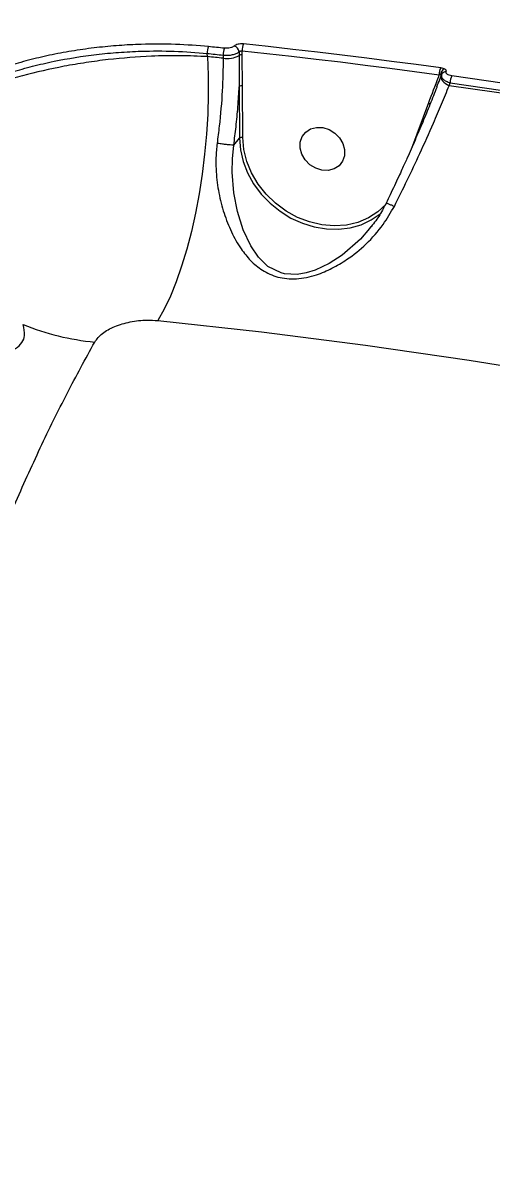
# Model space of a CAD drawing. Header units: millimetres. Extents: x -6328 to 5334, y -5037 to 4112.
# Drawn here: x -2424.5 to -2335.6, y 1489.2 to 1707.9 of the extents above; entities that cross this region are included whole.
import ezdxf

# ---------------------------------------------------------------- set-up
doc = ezdxf.new("R2010")
doc.units = ezdxf.units.MM
for name, color, linetype in [('DIKOM_ОБЪЕКТ', 7, 'Continuous'), ('DIKOM_РАЗМЕР_ЗОНА', 7, 'Continuous'), ('DIKOM_РАЗМЕР_ОБЪЕКТА', 7, 'Continuous')]:
    doc.layers.add(name, color=color, linetype=linetype)
doc.styles.add('style1', font='arial.ttf', dxfattribs={"width": 0.8})
doc.dimstyles.new('1-50', dxfattribs={"dimtxt": 300, "dimasz": 200, "dimexe": 100, "dimexo": 0, "dimgap": 100, "dimtad": 1, "dimtxsty": 'style1', "dimcen": 200, "dimclrd": 7, "dimclre": 7, "dimclrt": 7, "dimadec": 1, "dimazin": 2, "dimtfac": 1, "dimtmove": 0, "dimatfit": 2, "dimfxl": 0, "dimlwd": 25, "dimlwe": 18, "dimarcsym": 0})

# ---------------------------------------------------------------- blocks, each defined once
blk = doc.blocks.new('*D2')
at = {"layer": 'Defpoints', "color": 0, "transparency": 16777216}
for p in [(-5303.77, 2121.42), (-1621.11, 2121.42), (560.33, -2395.62)]:
    blk.add_point(p, dxfattribs=at)
at = {"layer": 'DIKOM_РАЗМЕР_ОБЪЕКТА', "color": 7, "lineweight": 18, "transparency": 16777216}
for p, q in [((-1621.11, 2121.42), (-5403.77, 2121.42)), ((560.33, -2395.62), (-5403.77, -2395.62))]:
    blk.add_line(p, q, dxfattribs=at)
at = {"layer": 'DIKOM_РАЗМЕР_ОБЪЕКТА', "color": 7, "lineweight": 25, "transparency": 16777216}
blk.add_line((-5303.77, -2195.62), (-5303.77, 1921.42), dxfattribs=at)
at = {"layer": 'DIKOM_РАЗМЕР_ОБЪЕКТА', "color": 7, "transparency": 16777216}
for points in [[(-5337.11, 1921.42), (-5270.44, 1921.42), (-5303.77, 2121.42)], [(-5337.11, -2195.62), (-5270.44, -2195.62), (-5303.77, -2395.62)]]:
    blk.add_solid(points, dxfattribs=at)
at = {"layer": 'DIKOM_РАЗМЕР_ОБЪЕКТА', "color": 7, "transparency": 16777216, "insert": (-5556.94, -137.1), "char_height": 300, "attachment_point": 5, "rotation": 90, "style": 'style1'}
blk.add_mtext('4500', dxfattribs=at)
blk = doc.blocks.new('*D3')
at = {"layer": 'Defpoints', "color": 0, "transparency": 16777216}
for p in [(-1814.92, 4111.71), (-5877.98, -3895.62), (33.33, -3895.62)]:
    blk.add_point(p, dxfattribs=at)
at = {"layer": 'DIKOM_РАЗМЕР_ЗОНА', "color": 7, "lineweight": 18, "transparency": 16777216}
for p, q in [((-1814.92, 4111.71), (-5977.98, 4111.71)), ((33.33, -3895.62), (-5977.98, -3895.62))]:
    blk.add_line(p, q, dxfattribs=at)
at = {"layer": 'DIKOM_РАЗМЕР_ЗОНА', "color": 7, "lineweight": 25, "transparency": 16777216}
blk.add_line((-5877.98, 3911.71), (-5877.98, -3695.62), dxfattribs=at)
at = {"layer": 'DIKOM_РАЗМЕР_ЗОНА', "color": 7, "transparency": 16777216}
for points in [[(-5911.31, 3911.71), (-5844.65, 3911.71), (-5877.98, 4111.71)], [(-5911.31, -3695.62), (-5844.65, -3695.62), (-5877.98, -3895.62)]]:
    blk.add_solid(points, dxfattribs=at)
at = {"layer": 'DIKOM_РАЗМЕР_ЗОНА', "color": 7, "transparency": 16777216, "insert": (-6131.15, 108.05), "char_height": 300, "attachment_point": 5, "rotation": 90, "style": 'style1'}
blk.add_mtext('8000', dxfattribs=at)

msp = doc.modelspace()

# ---------------------------------------------------------------- linework, layer by layer
at = {"layer": 'DIKOM_ОБЪЕКТ', "color": 7, "linetype": 'Continuous', "lineweight": 15}
for p, q in [((-2389.512, 1701.569), (-2389.58, 1702.171)), ((-2386.566, 1701.862), (-2386.563, 1701.267)), ((-2383.551, 1702.475), (-2383.548, 1701.773)), ((-2382.945, 1701.874), (-2382.948, 1702.677)), ((-2382.885, 1696.002), (-2382.945, 1701.874)), ((-2345.235, 1697.95), (-2345.166, 1698.136)), ((-2383.522, 1695.868), (-2383.487, 1686.088)), ((-2382.85, 1686.223), (-2382.885, 1696.002)), ((-2343.72, 1696.052), (-2343.509, 1696.617)), ((-2347.656, 1692.779), (-2350.879, 1684.148)), ((-2384.544, 1684.78), (-2383.487, 1686.088)), ((-2358.552, 1669.326), (-2358.836, 1668.984))]:
    msp.add_line(p, q, dxfattribs=at)
at = {"layer": 'DIKOM_ОБЪЕКТ', "color": 7, "linetype": 'Continuous', "lineweight": 15, "flags": 128}
for points in [[(-2345.307, 1699.429), (-2349.98, 1700.062), (-2354.652, 1700.676), (-2359.324, 1701.273), (-2363.995, 1701.851), (-2368.666, 1702.41), (-2373.336, 1702.951), (-2378.005, 1703.474), (-2382.674, 1703.979)], [(-2389.512, 1701.569), (-2389.381, 1698.032), (-2389.372, 1694.379), (-2389.485, 1690.641), (-2389.719, 1686.854), (-2390.071, 1683.052), (-2390.539, 1679.269), (-2391.118, 1675.541), (-2391.804, 1671.9), (-2392.589, 1668.381), (-2393.467, 1665.015), (-2394.429, 1661.833), (-2395.467, 1658.864), (-2396.572, 1656.135), (-2397.733, 1653.671), (-2398.939, 1651.495)], [(-2389.58, 1702.171), (-2389.203, 1702.133), (-2388.827, 1702.094), (-2388.45, 1702.056), (-2388.073, 1702.017), (-2387.696, 1701.979), (-2387.319, 1701.94), (-2386.942, 1701.901), (-2386.566, 1701.862)], [(-2386.563, 1701.267), (-2386.932, 1701.305), (-2387.301, 1701.343), (-2387.669, 1701.381), (-2388.038, 1701.419), (-2388.406, 1701.456), (-2388.775, 1701.494), (-2389.144, 1701.531), (-2389.512, 1701.569)], [(-2386.296, 1703.161), (-2386.673, 1703.2), (-2387.05, 1703.239), (-2387.427, 1703.278), (-2387.804, 1703.317), (-2388.182, 1703.355), (-2388.559, 1703.394), (-2388.936, 1703.432), (-2389.313, 1703.47)], [(-2382.948, 1702.677), (-2378.283, 1702.173), (-2373.618, 1701.651), (-2368.952, 1701.11), (-2364.285, 1700.551), (-2359.617, 1699.973), (-2354.949, 1699.378), (-2350.281, 1698.763), (-2345.612, 1698.131)], [(-2345.235, 1697.95), (-2345.276, 1697.729), (-2345.245, 1697.489), (-2345.141, 1697.236), (-2344.968, 1696.978), (-2344.731, 1696.723), (-2344.438, 1696.478), (-2344.098, 1696.252), (-2343.72, 1696.052)], [(-2239.355, 1678.871), (-2252.313, 1681.741), (-2265.281, 1684.472), (-2278.258, 1687.063), (-2291.241, 1689.514), (-2304.228, 1691.825), (-2317.219, 1693.995), (-2330.212, 1696.024), (-2343.204, 1697.911)], [(-2239.744, 1676.995), (-2252.718, 1679.869), (-2265.702, 1682.604), (-2278.694, 1685.197), (-2291.693, 1687.651), (-2304.697, 1689.963), (-2317.704, 1692.134), (-2330.712, 1694.164), (-2343.72, 1696.052)], [(-2343.509, 1696.617), (-2330.528, 1694.73), (-2317.546, 1692.703), (-2304.566, 1690.535), (-2291.589, 1688.226), (-2278.617, 1685.777), (-2265.651, 1683.188), (-2252.693, 1680.46), (-2239.746, 1677.592)], [(-2347.656, 1692.779), (-2347.572, 1692.733), (-2347.497, 1692.682), (-2347.435, 1692.626), (-2347.388, 1692.569), (-2347.357, 1692.511), (-2347.345, 1692.456), (-2347.35, 1692.406), (-2347.353, 1692.399)], [(-2355.659, 1673.593), (-2355.666, 1673.585), (-2357.214, 1672.137), (-2359.017, 1670.977), (-2361.031, 1670.133), (-2363.207, 1669.625), (-2365.493, 1669.467), (-2367.834, 1669.661), (-2370.172, 1670.203), (-2372.452, 1671.08), (-2374.619, 1672.27), (-2376.62, 1673.745), (-2378.406, 1675.47), (-2379.935, 1677.402), (-2381.17, 1679.495), (-2382.081, 1681.699), (-2382.645, 1683.96), (-2382.85, 1686.223)], [(-2371.943, 1685.352), (-2371.581, 1686.398), (-2370.909, 1687.255), (-2369.982, 1687.854), (-2368.873, 1688.145), (-2367.674, 1688.106), (-2366.481, 1687.74), (-2365.391, 1687.076), (-2364.492, 1686.168), (-2363.857, 1685.089), (-2363.538, 1683.927), (-2363.56, 1682.777), (-2363.921, 1681.731), (-2364.593, 1680.873), (-2365.521, 1680.275), (-2366.629, 1679.983), (-2367.829, 1680.022), (-2369.022, 1680.389), (-2370.112, 1681.053), (-2371.011, 1681.961), (-2371.646, 1683.04), (-2371.965, 1684.201), (-2371.943, 1685.352)], [(-2358.836, 1668.984), (-2360.511, 1666.964), (-2363.994, 1663.919), (-2366.434, 1662.334), (-2369.141, 1661.061), (-2370.793, 1660.551), (-2372.539, 1660.263), (-2374.949, 1660.385), (-2375.579, 1660.536), (-2378.069, 1661.773), (-2379.884, 1663.512), (-2381.344, 1665.649), (-2382.775, 1668.719), (-2383.846, 1672.177), (-2384.526, 1675.752), (-2384.839, 1679.632), (-2384.803, 1682.173), (-2384.547, 1684.777), (-2384.546, 1684.779), (-2384.546, 1684.779)], [(-2383.487, 1686.088), (-2383.297, 1683.877), (-2382.773, 1681.666), (-2381.927, 1679.502), (-2380.777, 1677.433), (-2379.348, 1675.503), (-2377.671, 1673.755), (-2375.783, 1672.225), (-2373.723, 1670.948), (-2371.538, 1669.951), (-2369.275, 1669.256), (-2366.982, 1668.877), (-2364.709, 1668.824), (-2362.506, 1669.097), (-2360.42, 1669.689), (-2358.497, 1670.589), (-2356.778, 1671.777), (-2356.609, 1671.919)], [(-2398.939, 1651.495), (-2379.277, 1649.336), (-2359.603, 1646.84), (-2339.922, 1644.007), (-2320.242, 1640.84)]]:
    msp.add_lwpolyline(points, dxfattribs=at)
at = {"layer": 'DIKOM_ОБЪЕКТ', "color": 7, "linetype": 'Continuous', "lineweight": 15}
for centre, radius, start, end in [((-2380.624, 1702.868), 2.332, 151.53899, 184.68134), ((-2387.265, 1702.372), 2.324, 151.79102, 184.96305), ((-2384.241, 1702.057), 2.333, 151.74615, 184.79265), ((-2385.731, 1705.541), 4.354, 258.98223, 300.09225), ((-2384.756, 1702.395), 1.208, 3.78082, 77.02438), ((-2383.111, 1701.02), 0.871, 78.98223, 120.09225), ((-2343.164, 1698.241), 2.45, 150.99318, 182.56379), ((-2343.995, 1698.065), 1.358, 119.1059, 174.11268), ((-2345.485, 1697.992), 0.253, 350.30201, 56.66992), ((-2344.347, 1697.788), 0.889, 84.02969, 157.00132), ((-2341.041, 1696.718), 2.47, 151.10701, 182.35344), ((-2383.058, 1695.246), 0.776, 77.09038, 126.73806), ((-2383.023, 1685.467), 0.776, 77.09135, 126.73656), ((-2406.496, 1695.143), 47.918, 247.93636, 264.71082)]:
    msp.add_arc(centre, radius, start, end, dxfattribs=at)
for points, knots in [([(-2389.313, 1703.47), (-2391.39, 1703.639), (-2395.578, 1703.979), (-2401.318, 1703.961), (-2406.314, 1703.702), (-2410.536, 1703.303), (-2414.774, 1702.723), (-2418.942, 1701.962), (-2422.99, 1701.033), (-2426.911, 1699.937), (-2430.727, 1698.661), (-2434.352, 1697.223), (-2437.748, 1695.644), (-2440.906, 1693.925), (-2443.869, 1692.058), (-2445.622, 1690.698), (-2446.501, 1690.016)], [0, 0, 0, 0, 0.1013046, 0.2043245, 0.2693234, 0.3347703, 0.4016321, 0.4689837, 0.5341683, 0.5998078, 0.6668825, 0.7344532, 0.7996653, 0.8653309, 0.9324208, 1, 1, 1, 1]), ([(-2382.674, 1703.979), (-2382.699, 1703.981), (-2382.883, 1703.999), (-2383.252, 1703.999), (-2383.751, 1703.922), (-2384.196, 1703.777), (-2384.389, 1703.641), (-2384.485, 1703.572)], [0, 0, 0, 0, 0.0372318, 0.2778758, 0.5185808, 0.7592337, 1, 1, 1, 1]), ([(-2445.581, 1688.996), (-2443.867, 1690.277), (-2441.274, 1692.214), (-2437.111, 1694.471), (-2432.68, 1696.549), (-2427.827, 1698.327), (-2422.688, 1699.776), (-2417.391, 1700.996), (-2411.904, 1701.875), (-2406.362, 1702.404), (-2401.425, 1702.661), (-2395.754, 1702.677), (-2391.65, 1702.341), (-2389.58, 1702.171)], [0, 0, 0, 0, 0.130741, 0.1978155, 0.2653844, 0.3961147, 0.4632011, 0.5307838, 0.6611978, 0.7281017, 0.7954933, 0.8968894, 1, 1, 1, 1]), ([(-2389.512, 1701.569), (-2391.245, 1701.643), (-2394.731, 1701.792), (-2401.043, 1701.661), (-2407.034, 1701.196), (-2412.559, 1700.462), (-2418.046, 1699.53), (-2423.404, 1698.309), (-2428.5, 1696.828), (-2432.182, 1695.585), (-2435.657, 1694.234), (-2438.922, 1692.78), (-2441.984, 1691.212), (-2444.164, 1689.929), (-2445.31, 1689.175), (-2445.581, 1688.996)], [0, 0, 0, 0, 0.0869112, 0.1748861, 0.3057204, 0.3728218, 0.4404087, 0.5725022, 0.6402835, 0.708565, 0.774872, 0.8416469, 0.9098981, 0.9786596, 1, 1, 1, 1]), ([(-2386.566, 1701.862), (-2386.524, 1701.857), (-2386.217, 1701.822), (-2385.602, 1701.813), (-2384.772, 1701.925), (-2384.031, 1702.149), (-2383.711, 1702.366), (-2383.551, 1702.475)], [0, 0, 0, 0, 0.0372364, 0.2781056, 0.5188615, 0.7593902, 1, 1, 1, 1]), ([(-2384.485, 1703.572), (-2384.581, 1703.504), (-2384.774, 1703.367), (-2385.218, 1703.222), (-2385.717, 1703.143), (-2386.087, 1703.141), (-2386.271, 1703.159), (-2386.296, 1703.161)], [0, 0, 0, 0, 0.2407363, 0.4813566, 0.7220917, 0.9627992, 1, 1, 1, 1]), ([(-2383.551, 1702.475), (-2383.518, 1702.502), (-2383.454, 1702.558), (-2383.306, 1702.623), (-2383.141, 1702.666), (-2383.018, 1702.678), (-2382.956, 1702.677), (-2382.948, 1702.677)], [0, 0, 0, 0, 0.2402545, 0.481153, 0.7222791, 0.9628586, 1, 1, 1, 1]), ([(-2383.548, 1701.773), (-2383.547, 1701.472), (-2383.541, 1699.969), (-2383.518, 1697.999), (-2383.521, 1696.326), (-2383.522, 1695.868)], [0, 0, 0, 0, 0.1536563, 0.7683028, 1, 1, 1, 1]), ([(-2386.563, 1701.267), (-2386.599, 1699.221), (-2386.67, 1695.071), (-2387.141, 1689.555), (-2387.569, 1686.205), (-2387.709, 1685.114)], [0, 0, 0, 0, 0.3958736, 0.80322, 1, 1, 1, 1]), ([(-2344.655, 1699.251), (-2344.709, 1699.274), (-2344.896, 1699.354), (-2345.136, 1699.398), (-2345.307, 1699.429)], [0, 0, 0, 0, 0.2879213, 1, 1, 1, 1]), ([(-2344.255, 1698.673), (-2344.243, 1698.748), (-2344.22, 1698.898), (-2344.379, 1699.101), (-2344.568, 1699.204), (-2344.655, 1699.251)], [0, 0, 0, 0, 0.3509587, 0.7013913, 1, 1, 1, 1]), ([(-2345.612, 1698.131), (-2345.678, 1697.957), (-2346.35, 1696.168), (-2347.036, 1694.387), (-2347.656, 1692.779)], [0, 0, 0, 0, 0.0974053, 1, 1, 1, 1]), ([(-2346.037, 1695.845), (-2345.859, 1696.306), (-2345.587, 1697.01), (-2345.325, 1697.709), (-2345.235, 1697.95)], [0, 0, 0, 0, 0.6556368, 1, 1, 1, 1]), ([(-2345.612, 1698.131), (-2345.544, 1698.154), (-2345.448, 1698.186), (-2345.368, 1698.2), (-2345.346, 1698.204)], [0, 0, 0, 0, 0.7208514, 1, 1, 1, 1]), ([(-2345.346, 1698.204), (-2345.309, 1698.209), (-2345.235, 1698.217), (-2345.17, 1698.199), (-2345.157, 1698.164), (-2345.164, 1698.141), (-2345.166, 1698.136)], [0, 0, 0, 0, 0.3282787, 0.678712, 0.9203877, 1, 1, 1, 1]), ([(-2345.166, 1698.136), (-2345.187, 1697.997), (-2345.229, 1697.716), (-2344.901, 1697.276), (-2344.323, 1696.879), (-2343.779, 1696.704), (-2343.509, 1696.617)], [0, 0, 0, 0, 0.2425111, 0.4917014, 0.7472718, 1, 1, 1, 1]), ([(-2343.204, 1697.911), (-2343.373, 1697.944), (-2343.712, 1698.009), (-2344.078, 1698.198), (-2344.289, 1698.429), (-2344.266, 1698.592), (-2344.255, 1698.673)], [0, 0, 0, 0, 0.2566213, 0.5136595, 0.7612227, 1, 1, 1, 1]), ([(-2384.544, 1684.78), (-2384.399, 1685.937), (-2384.092, 1688.381), (-2383.743, 1692.1), (-2383.596, 1694.608), (-2383.522, 1695.868)], [0, 0, 0, 0, 0.3093528, 0.6532138, 1, 1, 1, 1]), ([(-2354.107, 1673.169), (-2353.284, 1674.823), (-2351.625, 1678.157), (-2349.12, 1683.477), (-2346.954, 1688.307), (-2345.118, 1692.598), (-2344.188, 1694.897), (-2343.72, 1696.052)], [0, 0, 0, 0, 0.2106475, 0.4247497, 0.6762129, 0.837399, 1, 1, 1, 1]), ([(-2346.05, 1695.816), (-2346.06, 1695.789), (-2346.464, 1694.719), (-2347.354, 1692.493), (-2348.717, 1689.156), (-2350.175, 1685.734), (-2351.489, 1682.733), (-2352.338, 1680.875), (-2352.657, 1680.178)], [0, 0, 0, 0, 0.0056236, 0.2215819, 0.438205, 0.6547396, 0.8705769, 1, 1, 1, 1]), ([(-2387.709, 1685.114), (-2387.798, 1684.218), (-2387.978, 1682.405), (-2387.899, 1679.23), (-2387.441, 1675.646), (-2386.462, 1671.827), (-2385.059, 1668.25), (-2383.367, 1665.262), (-2381.406, 1662.831), (-2379.165, 1660.932), (-2376.756, 1659.821), (-2374.49, 1659.417), (-2372.656, 1659.392), (-2370.745, 1659.651), (-2368.457, 1660.267), (-2365.871, 1661.365), (-2362.672, 1663.265), (-2359.342, 1665.987), (-2356.269, 1669.403), (-2354.78, 1671.997), (-2354.107, 1673.169)], [0, 0, 0, 0, 0.0446305, 0.0901844, 0.1578887, 0.2276906, 0.2976102, 0.3691165, 0.424259, 0.4808154, 0.5408157, 0.5708599, 0.6019605, 0.6340833, 0.6670382, 0.7192629, 0.7727753, 0.8517178, 0.932987, 1, 1, 1, 1]), ([(-2384.546, 1684.779), (-2384.658, 1684.781), (-2384.882, 1684.785), (-2385.518, 1684.84), (-2386.29, 1684.924), (-2387.01, 1685.015), (-2387.479, 1685.081), (-2387.666, 1685.108), (-2387.709, 1685.114)], [0, 0, 0, 0, 0.2123422, 0.4246843, 0.6370268, 0.84937, 0.965475, 1, 1, 1, 1]), ([(-2384.546, 1684.779), (-2384.546, 1684.779), (-2384.545, 1684.779), (-2384.545, 1684.78), (-2384.544, 1684.78)], [0, 0, 0, 0, 0.8025649, 1, 1, 1, 1]), ([(-2352.657, 1680.178), (-2352.864, 1679.72), (-2353.591, 1678.115), (-2354.597, 1675.974), (-2355.404, 1674.313), (-2355.658, 1673.79)], [0, 0, 0, 0, 0.2150264, 0.7528249, 1, 1, 1, 1]), ([(-2355.685, 1673.801), (-2355.855, 1673.438), (-2356.407, 1672.264), (-2357.359, 1670.751), (-2358.216, 1669.678), (-2358.517, 1669.301)], [0, 0, 0, 0, 0.2250873, 0.7283004, 1, 1, 1, 1]), ([(-2355.62, 1673.771), (-2355.62, 1673.78), (-2355.619, 1673.804), (-2355.341, 1673.708), (-2354.857, 1673.509), (-2354.399, 1673.305), (-2354.147, 1673.188), (-2354.107, 1673.169)], [0, 0, 0, 0, 0.1482067, 0.4264678, 0.7047294, 0.9525721, 1, 1, 1, 1]), ([(-2410.914, 1647.429), (-2410.491, 1647.988), (-2409.64, 1649.113), (-2407.18, 1650.454), (-2404.21, 1651.33), (-2401.329, 1651.649), (-2399.622, 1651.539), (-2398.939, 1651.495)], [0, 0, 0, 0, 0.2099072, 0.4228947, 0.6382645, 0.8553539, 1, 1, 1, 1]), ([(-2432.916, 1644.457), (-2431.455, 1644.597), (-2429.452, 1644.788), (-2427.17, 1645.546), (-2425.765, 1646.245), (-2424.62, 1647.272), (-2424.013, 1648.824), (-2424.319, 1650.035), (-2424.496, 1650.735)], [0, 0, 0, 0, 0.3030727, 0.4152375, 0.5295143, 0.6687564, 0.8085424, 1, 1, 1, 1]), ([(-2452.633, 1057.683), (-2454.012, 1062.185), (-2456.771, 1071.189), (-2460.589, 1085.545), (-2464.161, 1100.507), (-2467.471, 1116.196), (-2470.494, 1132.504), (-2473.229, 1149.479), (-2475.647, 1166.995), (-2477.607, 1183.888), (-2479.164, 1199.956), (-2480.384, 1215.151), (-2481.375, 1230.593), (-2482.134, 1246.32), (-2482.654, 1262.259), (-2482.933, 1278.435), (-2482.965, 1294.755), (-2482.754, 1310.687), (-2482.326, 1326.147), (-2481.663, 1342.169), (-2480.699, 1359.232), (-2479.378, 1377.286), (-2477.635, 1396.658), (-2475.387, 1417.259), (-2472.867, 1436.54), (-2470.389, 1453.142), (-2467.921, 1468.156), (-2465.06, 1483.9), (-2461.762, 1500.274), (-2457.931, 1517.534), (-2453.501, 1535.516), (-2448.827, 1552.511), (-2444.314, 1567.44), (-2440.05, 1580.461), (-2435.598, 1593.013), (-2430.977, 1605.039), (-2426.191, 1616.532), (-2421.251, 1627.44), (-2416.168, 1637.824), (-2412.667, 1644.224), (-2410.914, 1647.429)], [0, 0, 0, 0, 0.0277428, 0.0554856, 0.0835918, 0.1116979, 0.1402848, 0.1688716, 0.1978427, 0.2268138, 0.2503664, 0.2739191, 0.2976931, 0.3214671, 0.3455316, 0.3695961, 0.393891, 0.4181859, 0.4402547, 0.4623235, 0.4890861, 0.5158638, 0.5426264, 0.5757713, 0.6089163, 0.6309326, 0.652949, 0.6796477, 0.7063614, 0.7330602, 0.7661254, 0.7991906, 0.8241634, 0.8492229, 0.8742824, 0.8994293, 0.9244842, 0.9496267, 0.9747692, 1, 1, 1, 1])]:
    msp.add_open_spline(points, degree=3, knots=knots, dxfattribs=at)

# ---------------------------------------------------------------- dimensions: what is measured, and where the dimension line sits
at = {"layer": 'DIKOM_РАЗМЕР_ЗОНА'}
dim = msp.add_linear_dim(base=(-5877.98, -3895.616), p1=(-1814.925, 4111.709), p2=(33.33, -3895.616), angle=90, text='8000', dimstyle='1-50', dxfattribs=at)
dim.commit()
dim.dimension.update_dxf_attribs({"geometry": '*D3', "text_midpoint": (-5877.98, 108.046), "dimtype": 160})
at = {"layer": 'DIKOM_РАЗМЕР_ОБЪЕКТА'}
dim = msp.add_linear_dim(base=(-5303.773, 2121.419), p1=(560.33, -2395.616), p2=(-1621.109, 2121.419), angle=90, text='4500', dimstyle='1-50', dxfattribs=at)
dim.commit()
dim.dimension.update_dxf_attribs({"geometry": '*D2', "text_midpoint": (-5303.773, -137.099), "dimtype": 160})

doc.saveas('drawing.dxf')
